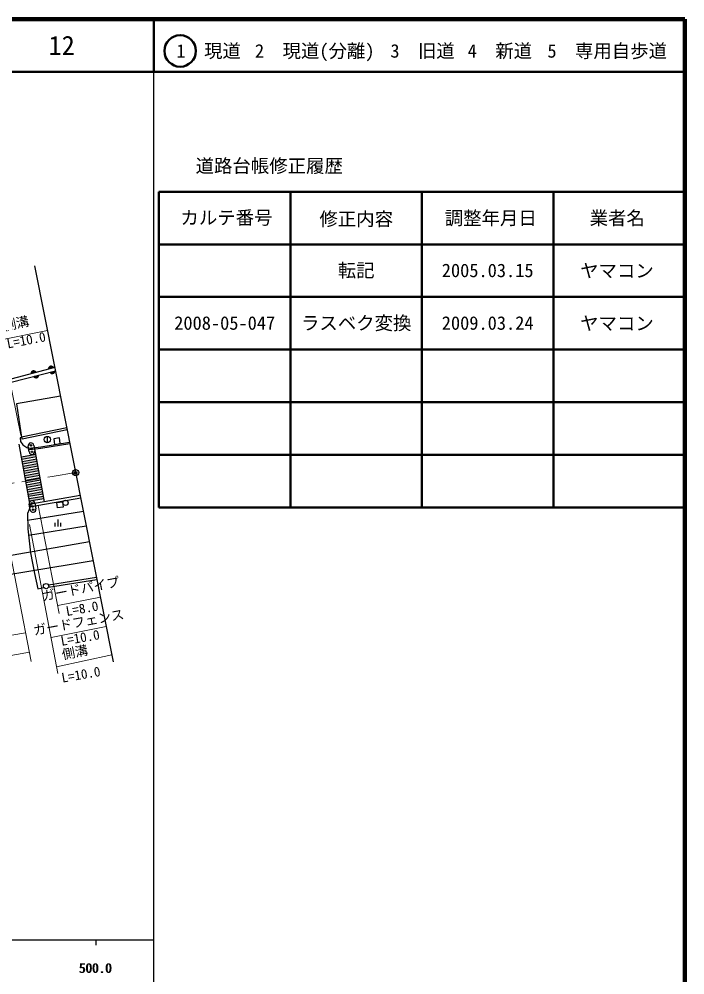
# Model space of a CAD drawing. Units: millimetres at full size, sheet at 1:1000; details may follow other scales. Extents: x 40000 to 680000, y 20000 to 380000.
# Drawn here: x 553406 to 680000, y 198357 to 380000 of the extents above; entities that cross this region are included whole.
import ezdxf
from ezdxf.enums import TextEntityAlignment as Align

# ---------------------------------------------------------------- set-up
doc = ezdxf.new("R2010")
doc.units = ezdxf.units.MM
doc.header["$LTSCALE"] = 1000
doc.header["$PDMODE"] = 32
doc.header["$PDSIZE"] = 500
doc.linetypes.add('CHAIN', pattern=[18.5, 12, -1.5, 3.5, -1.5])
for name, color, linetype, lineweight in [('M-BGD', 7, 'Continuous', 25), ('M-BMK', 2, 'CHAIN', 13), ('M-BMK-OTRS', 5, 'Continuous', 25), ('M-BMK-SRVR', 3, 'Continuous', 25), ('M-STR-HTXT', 7, 'Continuous', 13), ('M-STR-STRC', 7, 'Continuous', 25), ('M-TTL', 2, 'Continuous', 140), ('M-TTL-BAND', 7, 'Continuous', 25), ('M-TTL-FRAM', 2, 'Continuous', 50), ('M-TTL-LINE', 7, 'Continuous', 50)]:
    doc.layers.add(name, color=color, linetype=linetype, lineweight=lineweight)
doc.layers.add('M-OTRS', color=6, linetype='Continuous')
doc.layers.add('M-TTL-TXT', color=7, linetype='Continuous')
doc.styles.add('ＭＳ ゴシック', font='')
doc.styles.get('ＭＳ ゴシック').set_extended_font_data('MS Gothic')

msp = doc.modelspace()

# ---------------------------------------------------------------- hatches: boundary and pattern name
at = {"layer": 'M-BGD'}
for points in [[(556635, 312878, 0.82183), (555677, 312625)], [(559961, 313757, 0.82183), (559003, 313504)], [(559244, 312910, 0.82183), (560204, 313156)], [(556160, 312117, 0.82183), (557120, 312364)]]:
    msp.add_hatch(color=256, dxfattribs=at).paths.add_polyline_path(points)
at = {"layer": 'M-STR-STRC'}
for points in [[(553850, 296832), (553931, 296389), (556683, 296890), (556603, 297333)], [(554011, 295946), (554092, 295504), (556844, 296005), (556764, 296447)], [(554172, 295061), (554253, 294618), (557006, 295119), (556925, 295562)], [(557167, 294234), (557086, 294676), (554334, 294176), (554414, 293733)], [(554495, 293290), (554575, 292847), (557328, 293348), (557248, 293791)], [(554656, 292405), (554736, 291962), (557489, 292463), (557409, 292906)], [(554817, 291519), (554898, 291076), (557651, 291577), (557570, 292020)], [(554978, 290634), (555059, 290191), (557812, 290692), (557731, 291135)], [(555139, 289748), (555220, 289306), (557973, 289807), (557892, 290249)], [(558134, 288921), (558054, 289364), (555300, 288863), (555381, 288420)]]:
    msp.add_hatch(color=256, dxfattribs=at).paths.add_polyline_path(points)

# ---------------------------------------------------------------- linework, layer by layer
at = {"layer": 'M-BGD'}
for p, q in [((562474, 302328), (553878, 300580)), ((562552, 301935), (553958, 300188)), ((553878, 300580), (553958, 300188)), ((558773, 300695), (558773, 299495)), ((555167, 298508), (555141, 298258)), ((558252, 288275), (556421, 298331)), ((565031, 289457), (555621, 287816)), ((565129, 288966), (555707, 287324)), ((555621, 287816), (555707, 287324)), ((555020, 284753), (565620, 286496)), ((555185, 281894), (566173, 283711)), ((560272, 283577), (560272, 284274)), ((560805, 283577), (560805, 284906)), ((561339, 283577), (561339, 284274)), ((558969, 272484), (568114, 273939)), ((559003, 272073), (568206, 273480)), ((556979, 271729), (558106, 271979))]:
    msp.add_line(p, q, dxfattribs=at)
for points in [[(560192, 313818), (548912, 310838), (549097, 310302), (560317, 313186)], [(561277, 308355), (552887, 306879), (553878, 300580)], [(553878, 300580), (553621, 300452), (553700, 299726), (554127, 299118), (554886, 298563), (555447, 298453), (557510, 298729), (563014, 299609)], [(555141, 298258), (555439, 298200), (557547, 298482), (563054, 299362)], [(555664, 287570), (555005, 286049), (555038, 283107), (555588, 278570), (556343, 274618), (556979, 271729)], [(330105, 251602), (347082, 251755), (361713, 252207), (375937, 252758), (393115, 254111), (411054, 255863), (424826, 257817), (462423, 263274), (493755, 268310), (521953, 272961), (553356, 278408), (566773, 280692)], [(567492, 277070), (542219, 272873), (509846, 267368), (460103, 259297), (434697, 255321), (407255, 251826), (387329, 249901), (365874, 248545), (346508, 248107), (325089, 248194), (304370, 249112), (280199, 250598), (257788, 252911), (229037, 256788), (209957, 259449), (198371, 260811), (182673, 262865), (163281, 265338), (142812, 268006), (124115, 270215), (98459, 272520), (77473, 273589), (65912, 273710)]]:
    msp.add_lwpolyline(points, dxfattribs=at)
for points in [[(560156, 299152), (561242, 299326), (561068, 300412), (559982, 300238)], [(560596, 288154), (561640, 288270), (561756, 287226), (560712, 287110)]]:
    msp.add_lwpolyline(points, close=True, dxfattribs=at)
for centre, radius in [((558773, 300095), 600), ((562232, 288072), 500), ((558532, 272241), 500)]:
    msp.add_circle(centre, radius, dxfattribs=at)
for centre, start, end in [((556181, 312657), 25.96977, 183.62796), ((559507, 313536), 25.96977, 183.62796), ((559700, 313128), 205.58547, 3.24366), ((556616, 312335), 205.58547, 3.24366)]:
    msp.add_arc(centre, 505, start, end, dxfattribs=at)
at = {"layer": 'M-BMK'}
msp.add_lwpolyline([(338076, 269017), (344664, 268512), (351701, 268175), (359234, 267969), (370905, 267780), (382659, 267968), (390658, 268193), (400282, 268699), (412930, 269721), (420738, 270588), (431360, 271884), (438902, 272937), (454805, 275549), (475315, 278893), (490032, 281353), (501470, 283277), (520270, 286410), (540627, 289858), (559705, 293059), (564167, 293807)], dxfattribs=at)
at = {"layer": 'M-BMK-OTRS'}
msp.add_line((556360, 333103), (571304, 257882), dxfattribs=at)
at = {"layer": 'M-BMK-SRVR'}
msp.add_circle((564167, 293807), 600, dxfattribs=at)
at = {"layer": 'M-OTRS'}
msp.add_point((564151, 293788), dxfattribs=at)
at = {"layer": 'M-STR-HTXT'}
for p, q in [((549678, 320567), (553721, 300941)), ((549990, 319052), (558804, 320803)), ((561035, 267062), (557058, 287559)), ((555704, 257897), (550765, 283520)), ((555399, 283943), (560792, 255626)), ((560745, 268560), (568863, 270173)), ((559484, 262494), (569974, 264578)), ((500414, 253964), (554648, 263376)), ((560548, 256905), (571049, 259168))]:
    msp.add_line(p, q, dxfattribs=at)
msp.add_lwpolyline([(194187, 248868), (268410, 241459), (336133, 237835), (348194, 237506), (395348, 237108), (410793, 237682), (434452, 240610), (483302, 247353), (503064, 250304), (555354, 259715)], dxfattribs=at)
at = {"layer": 'M-STR-STRC'}
for p, q in [((555524, 287637), (553421, 299189)), ((555298, 297742), (555140, 298830)), ((556229, 298988), (556387, 297900)), ((553850, 296832), (556602, 297333)), ((553931, 296389), (556683, 296890)), ((554011, 295946), (556764, 296447)), ((554092, 295504), (556844, 296005)), ((554172, 295061), (556925, 295562)), ((554253, 294618), (557005, 295119)), ((554334, 294176), (557086, 294676)), ((554414, 293733), (557166, 294234)), ((554495, 293290), (557247, 293791)), ((554575, 292847), (557328, 293348)), ((554656, 292405), (557408, 292905)), ((554736, 291962), (557489, 292463)), ((554817, 291519), (557569, 292020)), ((554898, 291076), (557650, 291577)), ((554978, 290634), (557730, 291135)), ((555059, 290191), (557811, 290692)), ((555059, 290191), (557811, 290692)), ((555139, 289748), (557892, 290249)), ((555220, 289306), (557972, 289806)), ((555300, 288863), (558053, 289364)), ((555381, 288420), (558133, 288921)), ((555521, 286734), (555342, 287819)), ((556428, 287998), (556606, 286912))]:
    msp.add_line(p, q, dxfattribs=at)
for centre in [(555680, 298984), (555769, 298370), (555858, 297756), (555879, 287983), (555979, 287371), (556080, 286759)]:
    msp.add_circle(centre, 150, dxfattribs=at)
for centre, start, end in [((555685, 298909), 98.25623, 188.25623), ((555685, 298909), 8.25623, 98.25623), ((555843, 297821), 278.25623, 8.25623), ((555843, 297821), 188.25623, 278.25623), ((555885, 287909), 99.33364, 189.33364), ((555885, 287909), 9.33364, 99.33364), ((556063, 286823), 189.33364, 279.33364), ((556063, 286823), 279.33364, 9.33364)]:
    msp.add_arc(centre, 550, start, end, dxfattribs=at)
at = {"layer": 'M-TTL'}
for p, q in [((680000, 380000), (40000, 380000)), ((680000, 20000), (680000, 380000))]:
    msp.add_line(p, q, dxfattribs=at)
at = {"layer": 'M-TTL-BAND'}
for p, q in [((579000, 20000), (579000, 370000)), ((40000, 205000), (579000, 205000)), ((568000, 205000), (568000, 204000))]:
    msp.add_line(p, q, dxfattribs=at)
at = {"layer": 'M-TTL-FRAM'}
for p, q in [((580000, 347197), (580000, 287197)), ((580000, 347197), (680000, 347197)), ((580000, 287197), (680000, 287197))]:
    msp.add_line(p, q, dxfattribs=at)
at = {"layer": 'M-TTL-LINE'}
for p, q in [((579000, 380000), (579000, 370000)), ((40000, 370000), (680000, 370000)), ((605000, 347197), (605000, 287197)), ((630000, 347197), (630000, 287197)), ((655000, 347197), (655000, 287197)), ((580000, 337197), (680000, 337197)), ((580000, 327197), (680000, 327197)), ((580000, 317197), (680000, 317197)), ((580000, 307197), (680000, 307197)), ((580000, 297197), (680000, 297197))]:
    msp.add_line(p, q, dxfattribs=at)
msp.add_circle((584031, 373958), 3000, dxfattribs=at)

# ---------------------------------------------------------------- texts
at = {"layer": 'M-STR-HTXT', "style": 'ＭＳ ゴシック'}
for s, rotation, p in [('側溝', 11.926, (550686, 320217)), ('L=10.0', 10.763, (551351, 316861)), ('ガードパイプ', 10.906, (558028, 268883)), ('L=8.0', 9.956, (562561, 266005)), ('ガードフェンス', 10.49, (556368, 262350)), ('L=10.0', 9.956, (561579, 260337)), ('側溝', 11.104, (561843, 257767)), ('L=10.0', 9.956, (561730, 253346))]:
    msp.add_text(s, height=1833, rotation=rotation, dxfattribs=at).set_placement(p, align=Align.BOTTOM_LEFT)
at = {"layer": 'M-TTL-BAND', "style": 'ＭＳ ゴシック'}
for p in [(567844, 198195), (568000, 198195)]:
    msp.add_text('500.0', height=1833, dxfattribs=at).set_placement(p, align=Align.BOTTOM_CENTER)
at = {"layer": 'M-TTL-TXT', "style": 'ＭＳ ゴシック'}
for s, height, p in [('12', 3666, (561497, 375000)), ('1\u3000現道', 2566, (589448, 373958)), ('2\u3000現道(分離)', 2566, (609619, 373958)), ('3\u3000旧道', 2566, (630121, 373958)), ('4\u3000新道', 2566, (644824, 373958)), ('5\u3000専用自歩道', 2566, (665228, 373958)), ('道路台帳修正履歴', 2566, (600968, 352113)), ('カルテ番号', 2566, (592839, 342277)), ('修正内容', 2566, (617509, 342023)), ('調整年月日', 2566, (643089, 342197)), ('業者名', 2566, (667134, 342197)), ('転記', 2566, (617500, 332245)), ('2005.03.15', 2566, (642500, 332245)), ('ヤマコン', 2566, (667077, 332189)), ('2008-05-047', 2566, (592500, 322245)), ('ラスベク変換', 2566, (617500, 322245)), ('2009.03.24', 2566, (642500, 322245)), ('ヤマコン', 2566, (667077, 322189))]:
    msp.add_text(s, height=height, dxfattribs=at).set_placement(p, align=Align.MIDDLE_CENTER)

doc.saveas('drawing.dxf')
